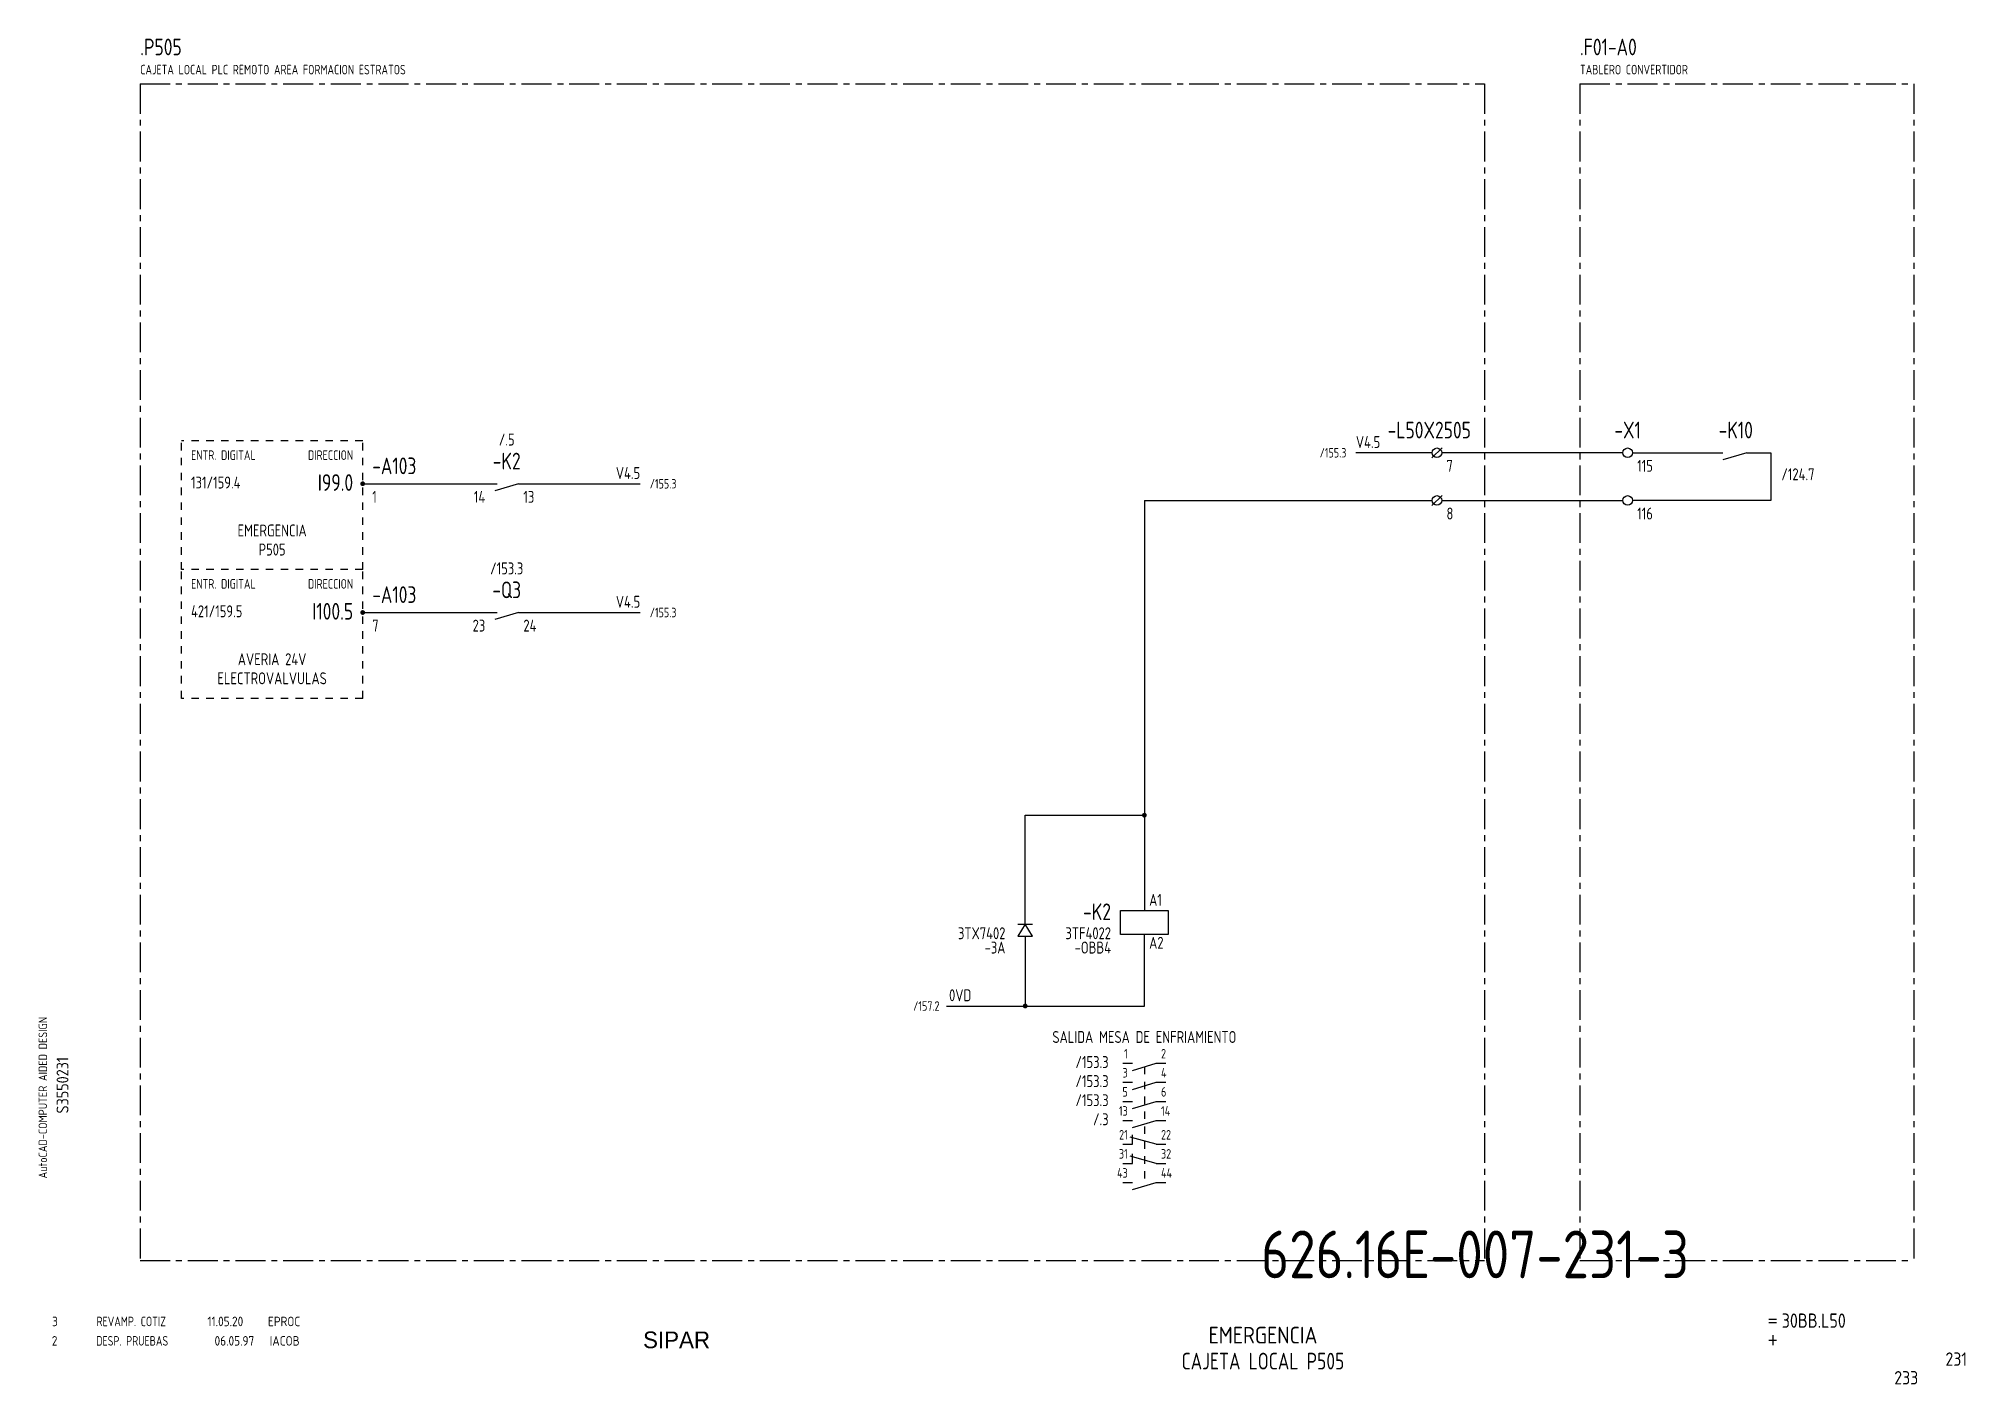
# Model space of a CAD drawing. Extents: x 10 to 414, y 6 to 288.
import ezdxf
from ezdxf.enums import TextEntityAlignment as Align

# ---------------------------------------------------------------- set-up
doc = ezdxf.new("R2010")
doc.units = 0
doc.header["$LTSCALE"] = 5
doc.header["$MEASUREMENT"] = 0
doc.linetypes.add('CENTER', pattern=[2, 1.25, -0.25, 0.25, -0.25])
doc.linetypes.add('HIDDEN1', pattern=[0.625, 0.3125, -0.3125])
doc.layers.get('0').update_dxf_attribs({"linetype": 'CONTINUOUS'})
doc.layers.add('CART', color=7, linetype='CONTINUOUS')
doc.styles.add('DIN', font='DIN.shx', dxfattribs={"width": 0.85})
doc.styles.add('N', font='ROMANS', dxfattribs={"width": 0.85, "height": 3})
doc.styles.add('SIMPLEX', font='SIMPLEX', dxfattribs={"width": 0.85})
doc.styles.add('X', font='UNIV.SHX', dxfattribs={"height": 3.5})

# ---------------------------------------------------------------- blocks, each defined once
blk = doc.blocks.new('B5-3')
at = {"linetype": 'Continuous', "const_width": 0.5}
blk.add_lwpolyline([(-0.25, 0, 1), (0.25, 0, 1)], format="xyb", close=True, dxfattribs=at)
blk = doc.blocks.new('NORMALE')
at = {"linetype": 'Continuous'}
blk.add_line((-1.06, -1.06), (1.06, 1.06), dxfattribs=at)
at = {"color": 7}
blk.add_circle((0, 0), 1, dxfattribs=at)
at = {"color": 7, "style": 'SIMPLEX', "flags": 9}
for tag, p in [('QUADRO', (-7.5, 4)), ('SEZIONE', (-7.5, 2.5)), ('NUMO', (-7.5, 1)), ('NUMM', (-7.5, -0.5)), ('NOTEM', (-7.5, -2)), ('NOTEV', (-7.5, -3.5)), ('UTENZA', (-7.5, -5)), ('RIP', (-7.5, -6.5)), ('RAGGIO', (-7.5, -8))]:
    blk.add_attdef(tag, p, '', height=1, dxfattribs=at)
at = {"color": 3, "style": 'SIMPLEX', "flags": 8}
for tag, p in [('NUMI', (1.5, 0.5)), ('MORSETTIERA', (1.5, -2.5))]:
    blk.add_attdef(tag, p, '', height=2, dxfattribs=at)
blk = doc.blocks.new('REV2')
at = {"color": 3, "style": 'DIN'}
for s, width, p in [('2', 0.9, (12.45, 13.79)), ('DESP. PRUEBAS', 0.8, (21.76, 13.79)), ('06.05.97', 0.9, (46.59, 13.79)), ('IACOB', 0.9, (58.16, 13.79))]:
    blk.add_text(s, height=2, dxfattribs=dict(at, width=width)).set_placement(p)

msp = doc.modelspace()

# ---------------------------------------------------------------- linework, layer by layer
at = {"color": 3, "linetype": 'CENTER'}
for p, q in [((31, 278.34), (31, 31.66)), ((31, 278.34), (313, 278.34)), ((313, 278.34), (313, 31.66)), ((333, 278.34), (333, 31.66)), ((333, 278.34), (403, 278.34)), ((403, 278.34), (403, 31.66)), ((31, 31.66), (313, 31.66)), ((333, 31.66), (403, 31.66))]:
    msp.add_line(p, q, dxfattribs=at)
at = {"linetype": 'HIDDEN1'}
for p, q in [((77.66, 203.51), (39.66, 203.51)), ((39.66, 176.51), (39.66, 203.51)), ((77.66, 176.51), (77.66, 203.51)), ((77.66, 176.51), (39.66, 176.51)), ((39.66, 149.51), (39.66, 176.51)), ((77.66, 149.51), (77.66, 176.51)), ((77.66, 149.51), (39.66, 149.51)), ((241.63, 72.25), (241.63, 47.4))]:
    msp.add_line(p, q, dxfattribs=at)
for p, q in [((302, 201.01), (286, 201.01)), ((342, 201.01), (304, 201.01)), ((344, 201.01), (363, 201.01)), ((368, 201.01), (363, 199.51)), ((368, 201.01), (373, 201.01)), ((373, 201.01), (373, 191.01)), ((77.66, 194.51), (96.66, 194.51)), ((92.66, 194.51), (105.87, 194.51)), ((110.37, 194.51), (105.37, 193.01)), ((110.37, 194.51), (135.87, 194.51)), ((241.63, 191.01), (241.63, 105)), ((241.63, 191.01), (302, 191.01)), ((304, 191.01), (342, 191.01)), ((373, 191.01), (344, 191.01)), ((77.66, 167.51), (96.66, 167.51)), ((92.66, 167.51), (105.87, 167.51)), ((110.37, 167.51), (105.37, 166.01)), ((110.37, 167.51), (135.87, 167.51)), ((216.63, 125), (241.63, 125)), ((216.63, 104.16), (216.63, 125)), ((216.63, 97.66), (216.63, 85)), ((241.63, 85), (241.63, 100)), ((200.12, 85), (241.63, 85)), ((237.13, 73), (239.13, 73)), ((239.13, 71.5), (244.13, 73)), ((244.13, 73), (246.13, 73)), ((237.13, 69), (239.13, 69)), ((239.13, 67.5), (244.13, 69)), ((244.13, 69), (246.13, 69)), ((237.13, 65), (239.13, 65)), ((239.13, 63.5), (244.13, 65)), ((244.13, 65), (246.13, 65)), ((237.13, 61), (239.13, 61)), ((239.13, 59.5), (244.13, 61)), ((244.13, 61), (246.13, 61)), ((244.13, 56), (238.63, 57.5)), ((239.13, 56), (239.13, 58)), ((237.13, 56), (239.13, 56)), ((244.13, 52), (238.63, 53.5)), ((239.13, 52), (239.13, 54)), ((244.13, 56), (246.13, 56)), ((237.13, 52), (239.13, 52)), ((244.13, 52), (246.13, 52)), ((237.13, 48), (239.13, 48)), ((239.13, 46.5), (244.13, 48)), ((244.13, 48), (246.13, 48))]:
    msp.add_line(p, q)
at = {"linetype": 'Continuous'}
for p, q in [((216.63, 102.16), (215.07, 99.66)), ((215.07, 102.16), (218.19, 102.16)), ((216.63, 102.16), (216.63, 104.16)), ((218.19, 99.66), (216.63, 102.16)), ((236.63, 105), (246.63, 105)), ((236.63, 100), (236.63, 105)), ((246.63, 105), (246.63, 100)), ((215.07, 99.66), (218.19, 99.66)), ((216.63, 99.66), (216.63, 97.66)), ((246.63, 100), (236.63, 100))]:
    msp.add_line(p, q, dxfattribs=at)
for centre in [(343, 201.01), (343, 191.01)]:
    msp.add_circle(centre, 1)

# ---------------------------------------------------------------- block references
for name, p in [('NORMALE', (303, 201.01)), ('NORMALE', (303, 191.01)), ('REV2', (0, 0))]:
    msp.add_blockref(name, p, dxfattribs=at)
for p in [(77.66, 194.51), (77.66, 167.51), (241.63, 125), (216.63, 85), (216.63, 85)]:
    msp.add_blockref('B5-3', p)

# ---------------------------------------------------------------- texts
at = {"color": 3, "style": 'DIN'}
for s, height, width, p in [('.P505', 3.5, 0.8, (31, 284.34)), ('.F01-A0', 3.5, 0.8, (333, 284.34)), ('-A103', 3.5, 0.8, (79.66, 196.51)), ('-A103', 3.5, 0.8, (79.66, 169.51)), ('3', 2, 0.9, (12.52, 17.86)), ('REVAMP. COTIZ', 2, 0.8, (21.83, 17.86)), ('11.05.20', 2, 0.9, (45.1, 17.86)), ('EPROC', 2, 0.9, (57.79, 17.86))]:
    msp.add_text(s, height=height, dxfattribs=dict(at, width=width)).set_placement(p)
at = {"style": 'DIN', "width": 0.8}
for s, height, p in [('CAJETA LOCAL PLC REMOTO AREA FORMACION ESTRATOS', 2, (31, 280.34)), ('TABLERO CONVERTIDOR', 2, (333, 280.34)), ('V4.5', 2.5, (286, 202.01)), ('7', 2.5, (305, 197.01)), ('115', 2.5, (345, 197.01)), ('131/159.4', 2.5, (41.66, 193.51)), ('/155.3', 2, (137.87, 193.51)), ('/124.7', 2.5, (375.23, 195.24)), ('1', 2.5, (79.66, 190.51)), ('13', 2.5, (111.37, 190.51)), ('8', 2.5, (305, 187.01)), ('116', 2.5, (345, 187.01)), ('421/159.5', 2.5, (41.66, 166.51)), ('7', 2.5, (79.66, 163.51)), ('24', 2.5, (111.37, 163.51)), ('/155.3', 2, (137.87, 166.51)), ('A1', 2.5, (242.63, 106)), ('A2', 2.5, (242.63, 97)), ('0VD', 2.5, (200.66, 86)), ('2', 2, (245.13, 74)), ('4', 2, (245.13, 70)), ('6', 2, (245.13, 66)), ('14', 2, (245.13, 62)), ('22', 2, (245.13, 57)), ('32', 2, (245.13, 53)), ('44', 2, (245.13, 49))]:
    msp.add_text(s, height=height, dxfattribs=at).set_placement(p)
at = {"color": 3, "style": 'DIN', "width": 0.8}
for s, p in [('-L50X2505', (301.39, 204.01)), ('-X1', (343, 204.01)), ('-K10', (365.68, 204.01)), ('-K2', (107.87, 197.51)), ('-Q3', (107.87, 170.51))]:
    msp.add_text(s, height=3.5, dxfattribs=at).set_placement(p, align=Align.CENTER)
at = {"style": 'DIN', "width": 0.8}
for s, p in [('/.5', (107.87, 202.51)), ('EMERGENCIA', (58.66, 183.46)), ('P505', (58.66, 179.46)), ('/153.3', (107.87, 175.51)), ('AVERIA 24V', (58.66, 156.46)), ('ELECTROVALVULAS', (58.66, 152.46)), ('SALIDA MESA DE ENFRIAMIENTO', (241.63, 77.25))]:
    msp.add_text(s, height=2.5, dxfattribs=at).set_placement(p, align=Align.CENTER)
at = {"color": 1, "style": 'DIN', "width": 0.8}
for p in [(41.66, 199.51), (41.66, 172.51)]:
    msp.add_text('ENTR. DIGITAL', height=2, dxfattribs=at).set_placement(p)
for p in [(75.66, 199.51), (75.66, 172.51)]:
    msp.add_text('DIRECCION', height=2, dxfattribs=at).set_placement(p, align=Align.RIGHT)
at = {"style": 'DIN', "width": 0.8}
for s, height, p in [('/155.3', 2, (284, 200.01)), ('V4.5', 2.5, (135.87, 195.51)), ('14', 2.5, (103.37, 190.51)), ('V4.5', 2.5, (135.87, 168.51)), ('23', 2.5, (103.37, 163.51)), ('3TX7402', 2.5, (212.48, 99)), ('3TF4022', 2.5, (234.63, 99)), ('-3A', 2.5, (212.48, 96)), ('-OBB4', 2.5, (234.63, 96)), ('/157.2', 2, (198.66, 84)), ('/153.3', 2.5, (234.13, 72)), ('1', 2, (238.13, 74)), ('/153.3', 2.5, (234.13, 68)), ('3', 2, (238.13, 70)), ('/153.3', 2.5, (234.13, 64)), ('5', 2, (238.13, 66)), ('/.3', 2.5, (234.13, 60)), ('13', 2, (238.13, 62)), ('21', 2, (238.13, 57)), ('31', 2, (238.13, 53)), ('43', 2, (238.13, 49))]:
    msp.add_text(s, height=height, dxfattribs=at).set_placement(p, align=Align.RIGHT)
at = {"color": 3, "style": 'DIN', "width": 0.8}
for s, p in [('I99.0', (75.66, 193.01)), ('I100.5', (75.66, 166.01)), ('-K2', (234.63, 103))]:
    msp.add_text(s, height=3.5, dxfattribs=at).set_placement(p, align=Align.RIGHT)
at = {"color": 2, "style": 'DIN', "width": 0.8}
msp.add_text('CAJETA LOCAL P505', height=3.5, dxfattribs=at).set_placement((266.5, 8.79), align=Align.CENTER)
at = {"color": 2, "insert": (266.12, 37.92), "char_height": 10, "width": 111.0411, "attachment_point": 1, "style": 'DIN'}
msp.add_mtext('626.16E-007-231-3', dxfattribs=at)
at = {"layer": 'CART', "color": 1, "style": 'DIN', "width": 0.9}
msp.add_text('AutoCAD-COMPUTER AIDED DESIGN', height=1.8, rotation=90, dxfattribs=at).set_placement((11.47, 48.84))
at = {"layer": 'CART', "color": 3, "style": 'N', "width": 0.85}
for s, p in [('=', (372.24, 17.91)), ('+', (372.24, 13.87))]:
    msp.add_text(s, height=2.5, dxfattribs=at).set_placement(p)
at = {"layer": 'CART', "color": 3, "style": 'DIN', "width": 0.9, "flags": 1}
msp.add_attdef('S3550231', text='', height=2.5, rotation=90, dxfattribs=at).set_placement((15.95, 68.38), align=Align.CENTER)
at = {"layer": 'CART', "color": 3, "style": 'DIN', "width": 0.85}
msp.add_attdef('30BB.L50', text='', height=3, dxfattribs=at).set_placement((375.33, 16.63), align=Align.BOTTOM_LEFT)
at = {"layer": 'CART', "color": 6, "style": 'X', "flags": 1}
msp.add_attdef('SIPAR', text='', height=3.5, dxfattribs=at).set_placement((143.5, 15), align=Align.MIDDLE)
at = {"layer": 'CART', "color": 2, "style": 'DIN', "width": 0.9, "flags": 1}
msp.add_attdef('EMERGENCIA', text='', height=3.5, dxfattribs=at).set_placement((266.5, 15.99), align=Align.MIDDLE)
msp.add_attdef('231', text='', height=2.8, dxfattribs=at).set_placement((414.2, 9.56), align=Align.RIGHT)
at = {"layer": 'CART', "color": 7, "style": 'DIN', "width": 0.9, "flags": 1}
msp.add_attdef('233', (398.93, 5.65), '', height=2.8, dxfattribs=at)

doc.saveas('drawing.dxf')
